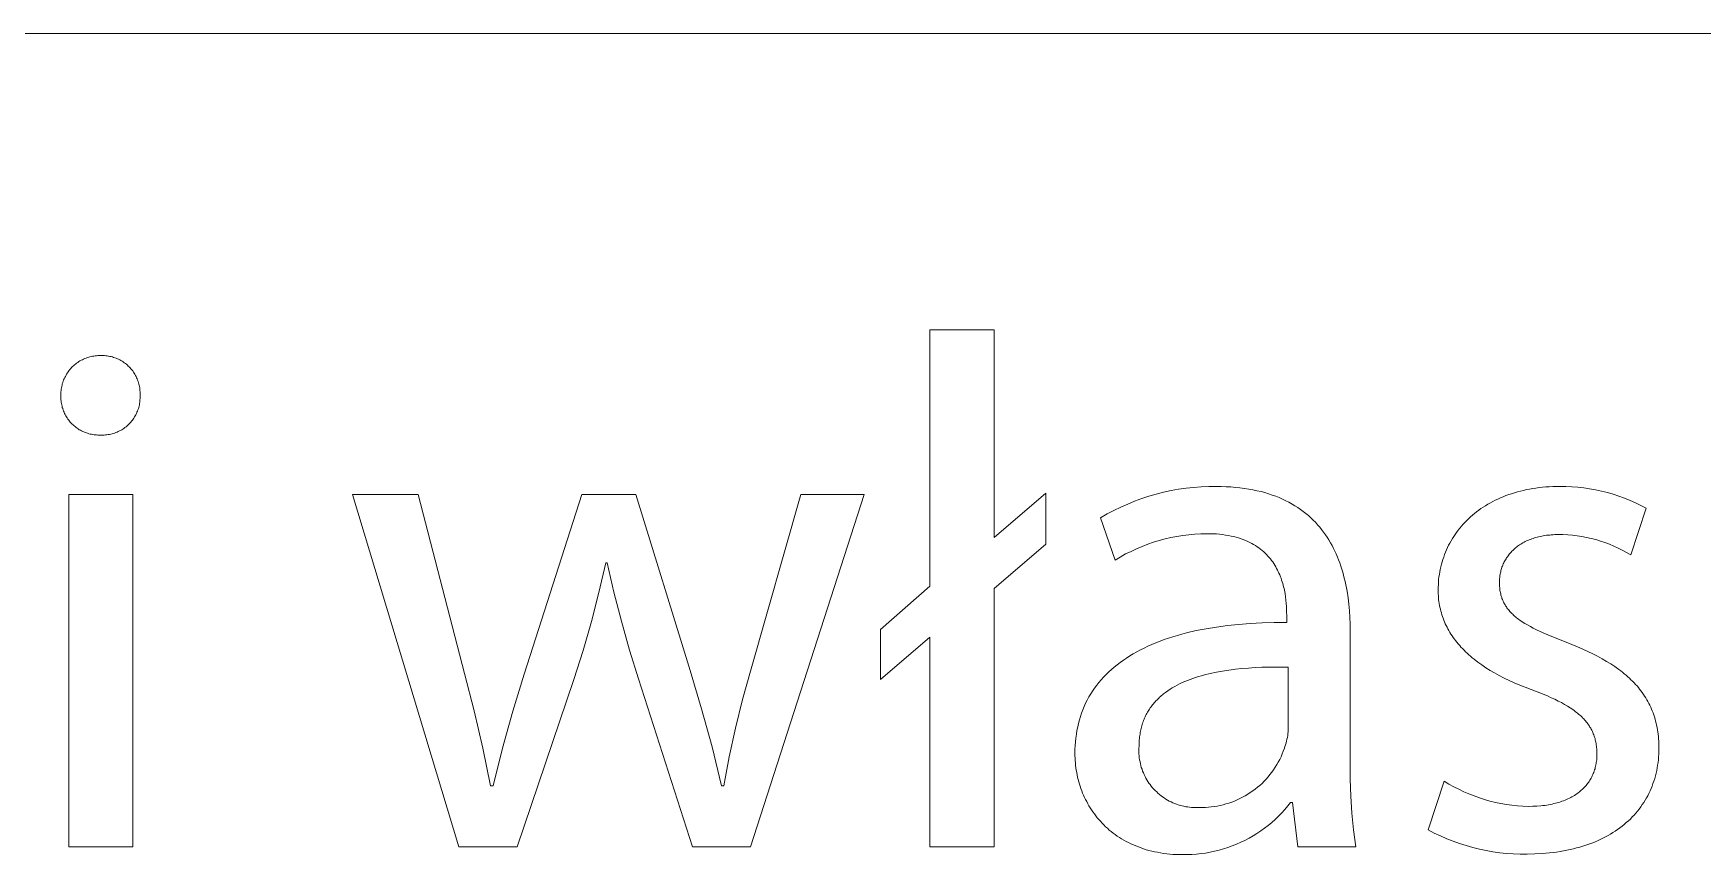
# Model space of a CAD drawing. Header units: millimetres. Extents: x -1519 to 3497, y -297 to 3208.
# Drawn here: x 2647.5 to 2762.7, y -213.3 to -156.6 of the extents above; entities that cross this region are included whole.
import ezdxf

# ---------------------------------------------------------------- set-up
doc = ezdxf.new("R2010")
doc.units = ezdxf.units.MM
doc.header["$MEASUREMENT"] = 0
doc.layers.add('Domyślny', color=7, linetype='Continuous', true_color=0x000000)

msp = doc.modelspace()

# ---------------------------------------------------------------- linework, layer by layer
at = {"layer": 'Domyślny', "color": 18, "lineweight": 15, "true_color": 0x000000}
for p, q in [((1601.48, -156.6), (3492.39, -156.6)), ((2709.35, -194.76), (2709.35, -177.07)), ((2709.35, -177.07), (2713.79, -177.07)), ((2713.79, -177.07), (2713.79, -191.4)), ((2650.06, -179.73), (2650.12, -179.67)), ((2650.12, -179.67), (2650.19, -179.6)), ((2650.19, -179.6), (2650.26, -179.54)), ((2650.26, -179.54), (2650.33, -179.47)), ((2650.33, -179.47), (2650.4, -179.42)), ((2650.4, -179.42), (2650.47, -179.36)), ((2650.47, -179.36), (2650.55, -179.31)), ((2650.55, -179.31), (2650.62, -179.25)), ((2650.62, -179.25), (2650.7, -179.21)), ((2650.7, -179.21), (2650.78, -179.16)), ((2650.78, -179.16), (2650.87, -179.12)), ((2650.87, -179.12), (2650.95, -179.08)), ((2650.95, -179.08), (2651.04, -179.04)), ((2651.04, -179.04), (2651.12, -179.01)), ((2651.12, -179.01), (2651.21, -178.98)), ((2651.21, -178.98), (2651.3, -178.95)), ((2651.3, -178.95), (2651.39, -178.92)), ((2651.39, -178.92), (2651.48, -178.9)), ((2651.48, -178.9), (2651.57, -178.88)), ((2651.57, -178.88), (2651.66, -178.87)), ((2651.66, -178.87), (2651.75, -178.85)), ((2651.75, -178.85), (2651.85, -178.85)), ((2651.85, -178.85), (2651.94, -178.84)), ((2651.94, -178.84), (2652.03, -178.84)), ((2652.03, -178.84), (2652.12, -178.84)), ((2652.12, -178.84), (2652.22, -178.84)), ((2652.22, -178.84), (2652.31, -178.84)), ((2652.31, -178.84), (2652.4, -178.84)), ((2652.4, -178.84), (2652.49, -178.85)), ((2652.49, -178.85), (2652.58, -178.86)), ((2652.58, -178.86), (2652.67, -178.87)), ((2652.67, -178.87), (2652.76, -178.89)), ((2652.76, -178.89), (2652.85, -178.91)), ((2652.85, -178.91), (2652.94, -178.93)), ((2652.94, -178.93), (2653.02, -178.96)), ((2653.02, -178.96), (2653.11, -178.99)), ((2653.11, -178.99), (2653.19, -179.02)), ((2653.19, -179.02), (2653.28, -179.06)), ((2653.28, -179.06), (2653.36, -179.09)), ((2653.36, -179.09), (2653.44, -179.13)), ((2653.44, -179.13), (2653.52, -179.18)), ((2653.52, -179.18), (2653.6, -179.22)), ((2653.6, -179.22), (2653.68, -179.27)), ((2653.68, -179.27), (2653.75, -179.33)), ((2653.75, -179.33), (2653.83, -179.38)), ((2653.83, -179.38), (2653.9, -179.44)), ((2653.9, -179.44), (2653.97, -179.5)), ((2653.97, -179.5), (2654.03, -179.56)), ((2654.03, -179.56), (2654.1, -179.62)), ((2654.1, -179.62), (2654.16, -179.69)), ((2654.16, -179.69), (2654.22, -179.76)), ((2649.46, -180.87), (2649.48, -180.78)), ((2649.48, -180.78), (2649.51, -180.69)), ((2649.51, -180.69), (2649.54, -180.61)), ((2649.54, -180.61), (2649.57, -180.52)), ((2649.57, -180.52), (2649.61, -180.43)), ((2649.61, -180.43), (2649.65, -180.35)), ((2649.65, -180.35), (2649.69, -180.27)), ((2649.69, -180.27), (2649.74, -180.19)), ((2649.74, -180.19), (2649.78, -180.11)), ((2649.78, -180.11), (2649.83, -180.03)), ((2649.83, -180.03), (2649.89, -179.95)), ((2649.89, -179.95), (2649.94, -179.88)), ((2649.94, -179.88), (2650, -179.8)), ((2650, -179.8), (2650.06, -179.73)), ((2654.22, -179.76), (2654.28, -179.83)), ((2654.28, -179.83), (2654.34, -179.9)), ((2654.34, -179.9), (2654.39, -179.97)), ((2654.39, -179.97), (2654.44, -180.05)), ((2654.44, -180.05), (2654.49, -180.13)), ((2654.49, -180.13), (2654.53, -180.21)), ((2654.53, -180.21), (2654.57, -180.29)), ((2654.57, -180.29), (2654.61, -180.37)), ((2654.61, -180.37), (2654.65, -180.45)), ((2654.65, -180.45), (2654.68, -180.54)), ((2654.68, -180.54), (2654.71, -180.62)), ((2654.71, -180.62), (2654.74, -180.71)), ((2654.74, -180.71), (2654.77, -180.8)), ((2654.77, -180.8), (2654.79, -180.89)), ((2649.38, -181.42), (2649.39, -181.33)), ((2649.38, -181.52), (2649.38, -181.42)), ((2649.38, -181.61), (2649.38, -181.52)), ((2649.38, -181.7), (2649.38, -181.61)), ((2649.38, -181.79), (2649.38, -181.7)), ((2649.39, -181.88), (2649.38, -181.79)), ((2649.39, -181.33), (2649.4, -181.24)), ((2649.4, -181.97), (2649.39, -181.88)), ((2649.4, -181.24), (2649.41, -181.15)), ((2649.41, -182.06), (2649.4, -181.97)), ((2649.41, -181.15), (2649.42, -181.06)), ((2649.42, -181.06), (2649.44, -180.96)), ((2649.44, -180.96), (2649.46, -180.87)), ((2654.79, -180.89), (2654.81, -180.98)), ((2654.81, -180.98), (2654.82, -181.07)), ((2654.82, -181.07), (2654.83, -181.16)), ((2654.83, -181.16), (2654.84, -181.25)), ((2654.84, -181.97), (2654.83, -182.06)), ((2654.84, -181.25), (2654.85, -181.34)), ((2654.85, -181.79), (2654.84, -181.88)), ((2654.84, -181.88), (2654.84, -181.97)), ((2654.85, -181.34), (2654.85, -181.43)), ((2654.85, -181.43), (2654.85, -181.52)), ((2654.85, -181.52), (2654.85, -181.61)), ((2654.85, -181.61), (2654.85, -181.7)), ((2654.85, -181.7), (2654.85, -181.79)), ((2649.42, -182.15), (2649.41, -182.06)), ((2649.44, -182.24), (2649.42, -182.15)), ((2649.46, -182.32), (2649.44, -182.24)), ((2649.48, -182.41), (2649.46, -182.32)), ((2649.51, -182.5), (2649.48, -182.41)), ((2649.53, -182.58), (2649.51, -182.5)), ((2649.57, -182.67), (2649.53, -182.58)), ((2649.6, -182.75), (2649.57, -182.67)), ((2649.64, -182.83), (2649.6, -182.75)), ((2649.68, -182.91), (2649.64, -182.83)), ((2649.72, -182.99), (2649.68, -182.91)), ((2649.77, -183.07), (2649.72, -182.99)), ((2649.81, -183.14), (2649.77, -183.07)), ((2649.87, -183.22), (2649.81, -183.14)), ((2654.42, -183.15), (2654.37, -183.22)), ((2654.47, -183.07), (2654.42, -183.15)), ((2654.51, -183), (2654.47, -183.07)), ((2654.56, -182.92), (2654.51, -183)), ((2654.6, -182.84), (2654.56, -182.92)), ((2654.63, -182.75), (2654.6, -182.84)), ((2654.67, -182.67), (2654.63, -182.75)), ((2654.7, -182.59), (2654.67, -182.67)), ((2654.73, -182.5), (2654.7, -182.59)), ((2654.75, -182.41), (2654.73, -182.5)), ((2654.78, -182.33), (2654.75, -182.41)), ((2654.8, -182.24), (2654.78, -182.33)), ((2654.81, -182.15), (2654.8, -182.24)), ((2654.83, -182.06), (2654.81, -182.15)), ((2649.92, -183.29), (2649.87, -183.22)), ((2649.97, -183.36), (2649.92, -183.29)), ((2650.03, -183.43), (2649.97, -183.36)), ((2650.09, -183.5), (2650.03, -183.43)), ((2650.16, -183.56), (2650.09, -183.5)), ((2650.22, -183.62), (2650.16, -183.56)), ((2650.29, -183.68), (2650.22, -183.62)), ((2650.36, -183.74), (2650.29, -183.68)), ((2650.43, -183.8), (2650.36, -183.74)), ((2650.5, -183.85), (2650.43, -183.8)), ((2650.58, -183.9), (2650.5, -183.85)), ((2650.65, -183.95), (2650.58, -183.9)), ((2650.73, -183.99), (2650.65, -183.95)), ((2650.81, -184.03), (2650.73, -183.99)), ((2650.89, -184.07), (2650.81, -184.03)), ((2650.97, -184.11), (2650.89, -184.07)), ((2651.06, -184.14), (2650.97, -184.11)), ((2651.14, -184.17), (2651.06, -184.14)), ((2651.23, -184.2), (2651.14, -184.17)), ((2651.31, -184.23), (2651.23, -184.2)), ((2651.4, -184.25), (2651.31, -184.23)), ((2651.49, -184.27), (2651.4, -184.25)), ((2651.58, -184.28), (2651.49, -184.27)), ((2651.67, -184.3), (2651.58, -184.28)), ((2651.75, -184.31), (2651.67, -184.3)), ((2652.65, -184.29), (2652.56, -184.31)), ((2652.74, -184.28), (2652.65, -184.29)), ((2652.83, -184.26), (2652.74, -184.28)), ((2652.92, -184.24), (2652.83, -184.26)), ((2653, -184.21), (2652.92, -184.24)), ((2653.09, -184.18), (2653, -184.21)), ((2653.18, -184.15), (2653.09, -184.18)), ((2653.26, -184.12), (2653.18, -184.15)), ((2653.34, -184.08), (2653.26, -184.12)), ((2653.42, -184.04), (2653.34, -184.08)), ((2653.5, -184), (2653.42, -184.04)), ((2653.58, -183.95), (2653.5, -184)), ((2653.66, -183.91), (2653.58, -183.95)), ((2653.73, -183.86), (2653.66, -183.91)), ((2653.8, -183.8), (2653.73, -183.86)), ((2653.88, -183.75), (2653.8, -183.8)), ((2653.95, -183.69), (2653.88, -183.75)), ((2654.01, -183.63), (2653.95, -183.69)), ((2654.08, -183.57), (2654.01, -183.63)), ((2654.14, -183.5), (2654.08, -183.57)), ((2654.2, -183.44), (2654.14, -183.5)), ((2654.26, -183.37), (2654.2, -183.44)), ((2654.32, -183.3), (2654.26, -183.37)), ((2654.37, -183.22), (2654.32, -183.3)), ((2651.84, -184.31), (2651.75, -184.31)), ((2651.93, -184.32), (2651.84, -184.31)), ((2652.02, -184.32), (2651.93, -184.32)), ((2652.11, -184.32), (2652.02, -184.32)), ((2652.2, -184.33), (2652.11, -184.32)), ((2652.29, -184.32), (2652.2, -184.33)), ((2652.38, -184.32), (2652.29, -184.32)), ((2652.47, -184.31), (2652.38, -184.32)), ((2652.56, -184.31), (2652.47, -184.31)), ((2649.92, -188.43), (2654.35, -188.43)), ((2649.92, -212.73), (2649.92, -188.43)), ((2654.35, -188.43), (2654.35, -212.73)), ((2676.85, -212.73), (2669.5, -188.42)), ((2669.5, -188.42), (2674.03, -188.42)), ((2674.03, -188.42), (2677.24, -200.78)), ((2681.35, -200.82), (2685.34, -188.42)), ((2685.34, -188.42), (2689.05, -188.42)), ((2689.05, -188.42), (2692.81, -200.58)), ((2696.98, -200.62), (2700.44, -188.42)), ((2704.82, -188.42), (2696.98, -212.73)), ((2700.44, -188.42), (2704.82, -188.42)), ((2713.79, -191.4), (2717.35, -188.33)), ((2717.35, -188.33), (2717.35, -191.85)), ((2723, -189.08), (2723.48, -188.88)), ((2723.48, -188.88), (2723.97, -188.7)), ((2723.97, -188.7), (2724.47, -188.54)), ((2724.47, -188.54), (2724.97, -188.39)), ((2724.97, -188.39), (2725.48, -188.26)), ((2725.48, -188.26), (2725.99, -188.15)), ((2725.99, -188.15), (2726.51, -188.06)), ((2726.51, -188.06), (2727.03, -187.99)), ((2727.03, -187.99), (2727.55, -187.93)), ((2727.55, -187.93), (2728.07, -187.89)), ((2728.07, -187.89), (2728.59, -187.87)), ((2728.59, -187.87), (2729.12, -187.87)), ((2729.12, -187.87), (2729.46, -187.87)), ((2729.46, -187.87), (2729.79, -187.89)), ((2729.79, -187.89), (2730.12, -187.9)), ((2730.12, -187.9), (2730.44, -187.93)), ((2730.44, -187.93), (2730.75, -187.96)), ((2730.75, -187.96), (2731.06, -188)), ((2731.06, -188), (2731.35, -188.05)), ((2731.35, -188.05), (2731.64, -188.1)), ((2731.64, -188.1), (2731.92, -188.16)), ((2731.92, -188.16), (2732.2, -188.22)), ((2732.2, -188.22), (2732.46, -188.29)), ((2732.46, -188.29), (2732.72, -188.37)), ((2732.72, -188.37), (2732.97, -188.46)), ((2732.97, -188.46), (2733.22, -188.54)), ((2733.22, -188.54), (2733.46, -188.64)), ((2733.46, -188.64), (2733.69, -188.74)), ((2733.69, -188.74), (2733.91, -188.85)), ((2733.91, -188.85), (2734.13, -188.96)), ((2748.03, -189), (2748.2, -188.91)), ((2748.2, -188.91), (2748.37, -188.82)), ((2748.37, -188.82), (2748.55, -188.74)), ((2748.55, -188.74), (2748.73, -188.66)), ((2748.73, -188.66), (2748.92, -188.58)), ((2748.92, -188.58), (2749.1, -188.5)), ((2749.1, -188.5), (2749.3, -188.43)), ((2749.3, -188.43), (2749.49, -188.37)), ((2749.49, -188.37), (2749.69, -188.3)), ((2749.69, -188.3), (2749.89, -188.25)), ((2749.89, -188.25), (2750.1, -188.19)), ((2750.1, -188.19), (2750.31, -188.14)), ((2750.31, -188.14), (2750.52, -188.09)), ((2750.52, -188.09), (2750.73, -188.05)), ((2750.73, -188.05), (2750.95, -188.01)), ((2750.95, -188.01), (2751.17, -187.98)), ((2751.17, -187.98), (2751.4, -187.95)), ((2751.4, -187.95), (2751.62, -187.92)), ((2751.62, -187.92), (2751.86, -187.9)), ((2751.86, -187.9), (2752.09, -187.89)), ((2752.09, -187.89), (2752.33, -187.88)), ((2752.33, -187.88), (2752.57, -187.87)), ((2752.57, -187.87), (2752.81, -187.87)), ((2752.81, -187.87), (2753.23, -187.87)), ((2753.23, -187.87), (2753.64, -187.89)), ((2753.64, -187.89), (2754.06, -187.92)), ((2754.06, -187.92), (2754.47, -187.97)), ((2754.47, -187.97), (2754.88, -188.03)), ((2754.88, -188.03), (2755.29, -188.1)), ((2755.29, -188.1), (2755.7, -188.19)), ((2755.7, -188.19), (2756.1, -188.29)), ((2756.1, -188.29), (2756.5, -188.4)), ((2756.5, -188.4), (2756.89, -188.53)), ((2756.89, -188.53), (2757.28, -188.67)), ((2757.28, -188.67), (2757.67, -188.83)), ((2757.67, -188.83), (2758.05, -189)), ((2721.13, -190.03), (2721.58, -189.76)), ((2722.13, -192.95), (2721.13, -190.03)), ((2721.58, -189.76), (2722.05, -189.52)), ((2722.05, -189.52), (2722.52, -189.29)), ((2722.52, -189.29), (2723, -189.08)), ((2734.13, -188.96), (2734.34, -189.08)), ((2734.34, -189.08), (2734.54, -189.2)), ((2734.54, -189.2), (2734.74, -189.32)), ((2734.74, -189.32), (2734.93, -189.46)), ((2734.93, -189.46), (2735.12, -189.59)), ((2735.12, -189.59), (2735.3, -189.73)), ((2735.3, -189.73), (2735.47, -189.88)), ((2735.47, -189.88), (2735.64, -190.03)), ((2735.64, -190.03), (2735.8, -190.19)), ((2746.53, -190.1), (2746.66, -189.97)), ((2746.66, -189.97), (2746.8, -189.85)), ((2746.8, -189.85), (2746.94, -189.74)), ((2746.94, -189.74), (2747.08, -189.62)), ((2747.08, -189.62), (2747.23, -189.51)), ((2747.23, -189.51), (2747.38, -189.4)), ((2747.38, -189.4), (2747.54, -189.3)), ((2747.54, -189.3), (2747.7, -189.2)), ((2747.7, -189.2), (2747.86, -189.1)), ((2747.86, -189.1), (2748.03, -189)), ((2758.79, -189.37), (2757.71, -192.59)), ((2758.05, -189), (2758.42, -189.18)), ((2758.42, -189.18), (2758.79, -189.37)), ((2727.22, -191.2), (2726.8, -191.25)), ((2727.63, -191.16), (2727.22, -191.2)), ((2728.05, -191.14), (2727.63, -191.16)), ((2728.46, -191.13), (2728.05, -191.14)), ((2728.69, -191.13), (2728.46, -191.13)), ((2728.92, -191.14), (2728.69, -191.13)), ((2729.13, -191.15), (2728.92, -191.14)), ((2729.34, -191.17), (2729.13, -191.15)), ((2729.55, -191.19), (2729.34, -191.17)), ((2729.75, -191.22), (2729.55, -191.19)), ((2735.8, -190.19), (2735.95, -190.34)), ((2735.95, -190.34), (2736.1, -190.51)), ((2736.1, -190.51), (2736.25, -190.67)), ((2736.25, -190.67), (2736.38, -190.85)), ((2736.38, -190.85), (2736.52, -191.02)), ((2736.52, -191.02), (2736.64, -191.2)), ((2736.64, -191.2), (2736.76, -191.38)), ((2745.5, -191.33), (2745.6, -191.18)), ((2745.6, -191.18), (2745.7, -191.04)), ((2745.7, -191.04), (2745.81, -190.89)), ((2745.81, -190.89), (2745.92, -190.75)), ((2745.92, -190.75), (2746.03, -190.62)), ((2746.03, -190.62), (2746.15, -190.48)), ((2746.15, -190.48), (2746.27, -190.35)), ((2746.27, -190.35), (2746.4, -190.22)), ((2746.4, -190.22), (2746.53, -190.1)), ((2752.23, -191.21), (2752.12, -191.22)), ((2752.35, -191.2), (2752.23, -191.21)), ((2752.47, -191.19), (2752.35, -191.2)), ((2752.59, -191.19), (2752.47, -191.19)), ((2752.71, -191.19), (2752.59, -191.19)), ((2753.04, -191.19), (2752.71, -191.19)), ((2753.37, -191.21), (2753.04, -191.19)), ((2753.7, -191.24), (2753.37, -191.21)), ((2717.35, -191.85), (2713.79, -194.92)), ((2723.23, -192.35), (2722.86, -192.53)), ((2723.61, -192.17), (2723.23, -192.35)), ((2723.99, -192.01), (2723.61, -192.17)), ((2724.38, -191.86), (2723.99, -192.01)), ((2724.77, -191.72), (2724.38, -191.86)), ((2725.17, -191.6), (2724.77, -191.72)), ((2725.58, -191.49), (2725.17, -191.6)), ((2725.98, -191.4), (2725.58, -191.49)), ((2726.39, -191.32), (2725.98, -191.4)), ((2726.8, -191.25), (2726.39, -191.32)), ((2729.94, -191.25), (2729.75, -191.22)), ((2730.13, -191.29), (2729.94, -191.25)), ((2730.31, -191.33), (2730.13, -191.29)), ((2730.48, -191.37), (2730.31, -191.33)), ((2730.65, -191.42), (2730.48, -191.37)), ((2730.82, -191.48), (2730.65, -191.42)), ((2730.97, -191.53), (2730.82, -191.48)), ((2731.13, -191.59), (2730.97, -191.53)), ((2731.28, -191.66), (2731.13, -191.59)), ((2731.42, -191.73), (2731.28, -191.66)), ((2731.56, -191.8), (2731.42, -191.73)), ((2731.69, -191.87), (2731.56, -191.8)), ((2731.82, -191.95), (2731.69, -191.87)), ((2731.94, -192.03), (2731.82, -191.95)), ((2732.06, -192.11), (2731.94, -192.03)), ((2732.17, -192.2), (2732.06, -192.11)), ((2732.28, -192.29), (2732.17, -192.2)), ((2732.39, -192.38), (2732.28, -192.29)), ((2736.76, -191.38), (2736.88, -191.56)), ((2736.88, -191.56), (2736.99, -191.75)), ((2736.99, -191.75), (2737.1, -191.94)), ((2737.1, -191.94), (2737.2, -192.14)), ((2737.2, -192.14), (2737.29, -192.33)), ((2737.29, -192.33), (2737.39, -192.53)), ((2744.93, -192.41), (2745, -192.25)), ((2745, -192.25), (2745.07, -192.09)), ((2745.07, -192.09), (2745.15, -191.93)), ((2745.15, -191.93), (2745.23, -191.78)), ((2745.23, -191.78), (2745.32, -191.63)), ((2745.32, -191.63), (2745.41, -191.47)), ((2745.41, -191.47), (2745.5, -191.33)), ((2749.51, -192.34), (2749.46, -192.4)), ((2749.57, -192.28), (2749.51, -192.34)), ((2749.64, -192.22), (2749.57, -192.28)), ((2749.7, -192.17), (2749.64, -192.22)), ((2749.76, -192.11), (2749.7, -192.17)), ((2749.83, -192.06), (2749.76, -192.11)), ((2749.9, -192), (2749.83, -192.06)), ((2749.97, -191.95), (2749.9, -192)), ((2750.04, -191.9), (2749.97, -191.95)), ((2750.12, -191.85), (2750.04, -191.9)), ((2750.2, -191.81), (2750.12, -191.85)), ((2750.27, -191.76), (2750.2, -191.81)), ((2750.36, -191.72), (2750.27, -191.76)), ((2750.44, -191.67), (2750.36, -191.72)), ((2750.52, -191.63), (2750.44, -191.67)), ((2750.61, -191.59), (2750.52, -191.63)), ((2750.7, -191.56), (2750.61, -191.59)), ((2750.79, -191.52), (2750.7, -191.56)), ((2750.88, -191.49), (2750.79, -191.52)), ((2750.97, -191.45), (2750.88, -191.49)), ((2751.07, -191.42), (2750.97, -191.45)), ((2751.16, -191.39), (2751.07, -191.42)), ((2751.26, -191.37), (2751.16, -191.39)), ((2751.36, -191.34), (2751.26, -191.37)), ((2751.47, -191.32), (2751.36, -191.34)), ((2751.57, -191.3), (2751.47, -191.32)), ((2751.68, -191.28), (2751.57, -191.3)), ((2751.78, -191.26), (2751.68, -191.28)), ((2751.89, -191.24), (2751.78, -191.26)), ((2752.01, -191.23), (2751.89, -191.24)), ((2752.12, -191.22), (2752.01, -191.23)), ((2754.02, -191.28), (2753.7, -191.24)), ((2754.35, -191.33), (2754.02, -191.28)), ((2754.67, -191.39), (2754.35, -191.33)), ((2754.99, -191.46), (2754.67, -191.39)), ((2755.31, -191.54), (2754.99, -191.46)), ((2755.62, -191.64), (2755.31, -191.54)), ((2755.93, -191.74), (2755.62, -191.64)), ((2756.24, -191.86), (2755.93, -191.74)), ((2756.54, -191.98), (2756.24, -191.86)), ((2756.84, -192.12), (2756.54, -191.98)), ((2757.13, -192.27), (2756.84, -192.12)), ((2757.42, -192.43), (2757.13, -192.27)), ((2686.98, -193.15), (2686.51, -195.18)), ((2687.09, -193.15), (2686.98, -193.15)), ((2687.55, -195.17), (2687.09, -193.15)), ((2722.49, -192.74), (2722.13, -192.95)), ((2722.86, -192.53), (2722.49, -192.74)), ((2732.49, -192.47), (2732.39, -192.38)), ((2732.59, -192.57), (2732.49, -192.47)), ((2732.68, -192.67), (2732.59, -192.57)), ((2732.77, -192.77), (2732.68, -192.67)), ((2732.85, -192.87), (2732.77, -192.77)), ((2732.93, -192.98), (2732.85, -192.87)), ((2733.01, -193.08), (2732.93, -192.98)), ((2733.08, -193.19), (2733.01, -193.08)), ((2733.15, -193.3), (2733.08, -193.19)), ((2733.22, -193.41), (2733.15, -193.3)), ((2733.28, -193.52), (2733.22, -193.41)), ((2737.39, -192.53), (2737.47, -192.74)), ((2737.47, -192.74), (2737.55, -192.94)), ((2737.55, -192.94), (2737.63, -193.15)), ((2737.63, -193.15), (2737.7, -193.36)), ((2737.7, -193.36), (2737.77, -193.57)), ((2744.57, -193.59), (2744.61, -193.41)), ((2744.61, -193.41), (2744.65, -193.24)), ((2744.65, -193.24), (2744.7, -193.07)), ((2744.7, -193.07), (2744.75, -192.9)), ((2744.75, -192.9), (2744.81, -192.74)), ((2744.81, -192.74), (2744.87, -192.57)), ((2744.87, -192.57), (2744.93, -192.41)), ((2748.83, -193.45), (2748.8, -193.52)), ((2748.86, -193.37), (2748.83, -193.45)), ((2748.89, -193.29), (2748.86, -193.37)), ((2748.92, -193.22), (2748.89, -193.29)), ((2748.95, -193.15), (2748.92, -193.22)), ((2748.99, -193.07), (2748.95, -193.15)), ((2749.03, -193), (2748.99, -193.07)), ((2749.07, -192.93), (2749.03, -193)), ((2749.11, -192.86), (2749.07, -192.93)), ((2749.15, -192.79), (2749.11, -192.86)), ((2749.2, -192.72), (2749.15, -192.79)), ((2749.25, -192.66), (2749.2, -192.72)), ((2749.3, -192.59), (2749.25, -192.66)), ((2749.35, -192.53), (2749.3, -192.59)), ((2749.4, -192.47), (2749.35, -192.53)), ((2749.46, -192.4), (2749.4, -192.47)), ((2757.71, -192.59), (2757.42, -192.43)), ((2733.34, -193.64), (2733.28, -193.52)), ((2733.39, -193.75), (2733.34, -193.64)), ((2733.44, -193.86), (2733.39, -193.75)), ((2733.49, -193.98), (2733.44, -193.86)), ((2733.54, -194.1), (2733.49, -193.98)), ((2733.58, -194.21), (2733.54, -194.1)), ((2733.62, -194.33), (2733.58, -194.21)), ((2733.66, -194.45), (2733.62, -194.33)), ((2733.7, -194.56), (2733.66, -194.45)), ((2733.73, -194.68), (2733.7, -194.56)), ((2737.77, -193.57), (2737.84, -193.78)), ((2737.84, -193.78), (2737.9, -194)), ((2737.9, -194), (2737.95, -194.21)), ((2737.95, -194.21), (2738, -194.43)), ((2738, -194.43), (2738.05, -194.65)), ((2738.05, -194.65), (2738.1, -194.87)), ((2744.43, -194.83), (2744.44, -194.65)), ((2744.44, -194.65), (2744.45, -194.47)), ((2744.45, -194.47), (2744.46, -194.29)), ((2744.46, -194.29), (2744.48, -194.11)), ((2744.48, -194.11), (2744.51, -193.94)), ((2744.51, -193.94), (2744.54, -193.76)), ((2744.54, -193.76), (2744.57, -193.59)), ((2748.66, -194.33), (2748.65, -194.41)), ((2748.65, -194.41), (2748.65, -194.5)), ((2748.65, -194.5), (2748.65, -194.59)), ((2748.65, -194.59), (2748.66, -194.68)), ((2748.67, -194.16), (2748.66, -194.25)), ((2748.66, -194.25), (2748.66, -194.33)), ((2748.68, -194.08), (2748.67, -194.16)), ((2748.69, -194), (2748.68, -194.08)), ((2748.7, -193.92), (2748.69, -194)), ((2748.72, -193.84), (2748.7, -193.92)), ((2748.74, -193.76), (2748.72, -193.84)), ((2748.76, -193.68), (2748.74, -193.76)), ((2748.78, -193.6), (2748.76, -193.68)), ((2748.8, -193.52), (2748.78, -193.6)), ((2686.51, -195.18), (2685.99, -197.2)), ((2688.07, -197.17), (2687.55, -195.17)), ((2705.94, -197.73), (2709.35, -194.76)), ((2713.79, -194.92), (2713.79, -212.73)), ((2733.76, -194.8), (2733.73, -194.68)), ((2733.79, -194.92), (2733.76, -194.8)), ((2733.81, -195.03), (2733.79, -194.92)), ((2733.86, -195.26), (2733.81, -195.03)), ((2733.89, -195.49), (2733.86, -195.26)), ((2733.92, -195.72), (2733.89, -195.49)), ((2733.94, -195.94), (2733.92, -195.72)), ((2738.1, -194.87), (2738.14, -195.1)), ((2738.14, -195.1), (2738.21, -195.55)), ((2738.21, -195.55), (2738.26, -196)), ((2744.43, -195.02), (2744.43, -194.83)), ((2744.43, -195.15), (2744.43, -195.02)), ((2744.43, -195.29), (2744.43, -195.15)), ((2744.44, -195.42), (2744.43, -195.29)), ((2744.45, -195.55), (2744.44, -195.42)), ((2744.46, -195.69), (2744.45, -195.55)), ((2744.48, -195.82), (2744.46, -195.69)), ((2744.5, -195.95), (2744.48, -195.82)), ((2748.66, -194.68), (2748.66, -194.77)), ((2748.66, -194.77), (2748.67, -194.86)), ((2748.67, -194.86), (2748.68, -194.95)), ((2748.68, -194.95), (2748.69, -195.04)), ((2748.69, -195.04), (2748.7, -195.12)), ((2748.7, -195.12), (2748.72, -195.21)), ((2748.72, -195.21), (2748.74, -195.29)), ((2748.74, -195.29), (2748.76, -195.37)), ((2748.76, -195.37), (2748.78, -195.45)), ((2748.78, -195.45), (2748.81, -195.53)), ((2748.81, -195.53), (2748.83, -195.6)), ((2748.83, -195.6), (2748.86, -195.68)), ((2748.86, -195.68), (2748.89, -195.75)), ((2748.89, -195.75), (2748.93, -195.83)), ((2733.96, -196.16), (2733.94, -195.94)), ((2733.97, -196.36), (2733.96, -196.16)), ((2733.97, -196.56), (2733.97, -196.36)), ((2733.98, -196.76), (2733.97, -196.56)), ((2733.98, -197.26), (2733.98, -196.76)), ((2738.26, -196), (2738.3, -196.45)), ((2738.3, -196.45), (2738.33, -196.91)), ((2738.33, -196.91), (2738.35, -197.37)), ((2744.52, -196.08), (2744.5, -195.95)), ((2744.55, -196.21), (2744.52, -196.08)), ((2744.58, -196.34), (2744.55, -196.21)), ((2744.61, -196.47), (2744.58, -196.34)), ((2744.65, -196.59), (2744.61, -196.47)), ((2744.68, -196.72), (2744.65, -196.59)), ((2744.73, -196.85), (2744.68, -196.72)), ((2744.77, -196.97), (2744.73, -196.85)), ((2744.82, -197.1), (2744.77, -196.97)), ((2748.93, -195.83), (2748.96, -195.9)), ((2748.96, -195.9), (2749, -195.97)), ((2749, -195.97), (2749.04, -196.04)), ((2749.04, -196.04), (2749.08, -196.11)), ((2749.08, -196.11), (2749.13, -196.18)), ((2749.13, -196.18), (2749.17, -196.24)), ((2749.17, -196.24), (2749.22, -196.31)), ((2749.22, -196.31), (2749.27, -196.37)), ((2749.27, -196.37), (2749.33, -196.44)), ((2749.33, -196.44), (2749.38, -196.5)), ((2749.38, -196.5), (2749.44, -196.56)), ((2749.44, -196.56), (2749.5, -196.63)), ((2749.5, -196.63), (2749.57, -196.69)), ((2749.57, -196.69), (2749.63, -196.75)), ((2749.63, -196.75), (2749.7, -196.81)), ((2749.7, -196.81), (2749.77, -196.87)), ((2749.77, -196.87), (2749.84, -196.93)), ((2749.84, -196.93), (2749.91, -196.98)), ((2685.99, -197.2), (2685.42, -199.2)), ((2688.63, -199.16), (2688.07, -197.17)), ((2705.94, -201.19), (2705.94, -197.73)), ((2726.43, -198.15), (2726.74, -198.06)), ((2726.74, -198.06), (2727.07, -197.98)), ((2727.07, -197.98), (2727.73, -197.82)), ((2727.73, -197.82), (2728.42, -197.69)), ((2728.42, -197.69), (2729.14, -197.57)), ((2729.14, -197.57), (2729.88, -197.47)), ((2729.88, -197.47), (2730.65, -197.39)), ((2730.65, -197.39), (2731.45, -197.33)), ((2731.45, -197.33), (2732.27, -197.29)), ((2732.27, -197.29), (2733.11, -197.26)), ((2733.11, -197.26), (2733.98, -197.26)), ((2738.35, -197.37), (2738.35, -197.83)), ((2738.35, -197.83), (2738.35, -206.91)), ((2744.87, -197.22), (2744.82, -197.1)), ((2744.92, -197.34), (2744.87, -197.22)), ((2744.98, -197.46), (2744.92, -197.34)), ((2745.04, -197.58), (2744.98, -197.46)), ((2745.1, -197.7), (2745.04, -197.58)), ((2745.17, -197.82), (2745.1, -197.7)), ((2745.24, -197.94), (2745.17, -197.82)), ((2745.31, -198.06), (2745.24, -197.94)), ((2745.39, -198.17), (2745.31, -198.06)), ((2749.91, -196.98), (2749.99, -197.04)), ((2749.99, -197.04), (2750.07, -197.1)), ((2750.07, -197.1), (2750.23, -197.21)), ((2750.23, -197.21), (2750.41, -197.32)), ((2750.41, -197.32), (2750.59, -197.43)), ((2750.59, -197.43), (2750.79, -197.54)), ((2750.79, -197.54), (2750.99, -197.65)), ((2750.99, -197.65), (2751.2, -197.76)), ((2751.2, -197.76), (2751.66, -197.97)), ((2751.66, -197.97), (2752.15, -198.18)), ((2685.42, -199.2), (2684.79, -201.19)), ((2689.25, -201.14), (2688.63, -199.16)), ((2709.35, -198.28), (2705.94, -201.19)), ((2709.35, -212.73), (2709.35, -198.28)), ((2723.63, -199.28), (2723.88, -199.15)), ((2723.88, -199.15), (2724.13, -199.02)), ((2724.13, -199.02), (2724.4, -198.9)), ((2724.4, -198.9), (2724.67, -198.78)), ((2724.67, -198.78), (2724.94, -198.66)), ((2724.94, -198.66), (2725.23, -198.55)), ((2725.23, -198.55), (2725.52, -198.44)), ((2725.52, -198.44), (2725.81, -198.34)), ((2725.81, -198.34), (2726.12, -198.24)), ((2726.12, -198.24), (2726.43, -198.15)), ((2745.47, -198.29), (2745.39, -198.17)), ((2745.55, -198.4), (2745.47, -198.29)), ((2745.63, -198.51), (2745.55, -198.4)), ((2745.72, -198.62), (2745.63, -198.51)), ((2745.81, -198.74), (2745.72, -198.62)), ((2745.91, -198.85), (2745.81, -198.74)), ((2746, -198.96), (2745.91, -198.85)), ((2746.11, -199.06), (2746, -198.96)), ((2746.21, -199.17), (2746.11, -199.06)), ((2746.32, -199.28), (2746.21, -199.17)), ((2746.43, -199.38), (2746.32, -199.28)), ((2752.15, -198.18), (2753.26, -198.62)), ((2753.26, -198.62), (2753.65, -198.78)), ((2753.65, -198.78), (2754.03, -198.93)), ((2754.03, -198.93), (2754.4, -199.09)), ((2754.4, -199.09), (2754.75, -199.25)), ((2754.75, -199.25), (2755.09, -199.42)), ((2721.88, -200.5), (2722.07, -200.33)), ((2722.07, -200.33), (2722.27, -200.17)), ((2722.27, -200.17), (2722.48, -200.01)), ((2722.48, -200.01), (2722.7, -199.86)), ((2722.7, -199.86), (2722.92, -199.71)), ((2722.92, -199.71), (2723.15, -199.56)), ((2723.15, -199.56), (2723.38, -199.42)), ((2723.38, -199.42), (2723.63, -199.28)), ((2731.33, -200.4), (2730.88, -200.43)), ((2731.79, -200.37), (2731.33, -200.4)), ((2732.25, -200.34), (2731.79, -200.37)), ((2733.17, -200.33), (2732.25, -200.34)), ((2734.08, -200.33), (2733.17, -200.33)), ((2734.08, -204.54), (2734.08, -200.33)), ((2746.54, -199.49), (2746.43, -199.38)), ((2746.66, -199.59), (2746.54, -199.49)), ((2746.78, -199.69), (2746.66, -199.59)), ((2746.9, -199.79), (2746.78, -199.69)), ((2747.16, -199.99), (2746.9, -199.79)), ((2747.43, -200.19), (2747.16, -199.99)), ((2747.71, -200.38), (2747.43, -200.19)), ((2748.01, -200.56), (2747.71, -200.38)), ((2755.09, -199.42), (2755.42, -199.58)), ((2755.42, -199.58), (2755.74, -199.76)), ((2755.74, -199.76), (2756.05, -199.94)), ((2756.05, -199.94), (2756.34, -200.12)), ((2756.34, -200.12), (2756.62, -200.3)), ((2756.62, -200.3), (2756.89, -200.5)), ((2677.24, -200.78), (2677.9, -203.35)), ((2680.57, -203.37), (2681.35, -200.82)), ((2684.79, -201.19), (2680.86, -212.73)), ((2692.97, -212.73), (2689.25, -201.14)), ((2692.81, -200.58), (2693.6, -203.21)), ((2696.43, -202.57), (2696.98, -200.62)), ((2720.86, -201.59), (2721.01, -201.4)), ((2721.01, -201.4), (2721.17, -201.21)), ((2721.17, -201.21), (2721.34, -201.03)), ((2721.34, -201.03), (2721.51, -200.85)), ((2721.51, -200.85), (2721.69, -200.67)), ((2721.69, -200.67), (2721.88, -200.5)), ((2726.58, -201.5), (2726.41, -201.58)), ((2726.76, -201.41), (2726.58, -201.5)), ((2726.94, -201.33), (2726.76, -201.41)), ((2727.12, -201.26), (2726.94, -201.33)), ((2727.31, -201.19), (2727.12, -201.26)), ((2727.5, -201.12), (2727.31, -201.19)), ((2727.69, -201.05), (2727.5, -201.12)), ((2727.89, -200.99), (2727.69, -201.05)), ((2728.09, -200.93), (2727.89, -200.99)), ((2728.29, -200.88), (2728.09, -200.93)), ((2728.7, -200.77), (2728.29, -200.88)), ((2729.12, -200.68), (2728.7, -200.77)), ((2729.55, -200.61), (2729.12, -200.68)), ((2729.99, -200.54), (2729.55, -200.61)), ((2730.43, -200.48), (2729.99, -200.54)), ((2730.88, -200.43), (2730.43, -200.48)), ((2748.31, -200.74), (2748.01, -200.56)), ((2748.64, -200.92), (2748.31, -200.74)), ((2748.97, -201.09), (2748.64, -200.92)), ((2749.32, -201.26), (2748.97, -201.09)), ((2749.68, -201.42), (2749.32, -201.26)), ((2750.05, -201.58), (2749.68, -201.42)), ((2750.44, -201.73), (2750.05, -201.58)), ((2756.89, -200.5), (2757.02, -200.59)), ((2757.02, -200.59), (2757.14, -200.69)), ((2757.14, -200.69), (2757.27, -200.79)), ((2757.27, -200.79), (2757.39, -200.89)), ((2757.39, -200.89), (2757.51, -201)), ((2757.51, -201), (2757.62, -201.1)), ((2757.62, -201.1), (2757.73, -201.21)), ((2757.73, -201.21), (2757.84, -201.31)), ((2757.84, -201.31), (2757.94, -201.42)), ((2757.94, -201.42), (2758.05, -201.53)), ((2758.05, -201.53), (2758.15, -201.64)), ((2695.93, -204.54), (2696.43, -202.57)), ((2720.1, -202.83), (2720.21, -202.62)), ((2720.21, -202.62), (2720.32, -202.4)), ((2720.32, -202.4), (2720.45, -202.19)), ((2720.45, -202.19), (2720.58, -201.99)), ((2720.58, -201.99), (2720.72, -201.79)), ((2720.72, -201.79), (2720.86, -201.59)), ((2724.95, -202.67), (2724.89, -202.74)), ((2725.01, -202.61), (2724.95, -202.67)), ((2725.07, -202.54), (2725.01, -202.61)), ((2725.14, -202.48), (2725.07, -202.54)), ((2725.2, -202.42), (2725.14, -202.48)), ((2725.27, -202.36), (2725.2, -202.42)), ((2725.34, -202.3), (2725.27, -202.36)), ((2725.41, -202.24), (2725.34, -202.3)), ((2725.48, -202.19), (2725.41, -202.24)), ((2725.62, -202.08), (2725.48, -202.19)), ((2725.77, -201.97), (2725.62, -202.08)), ((2725.92, -201.87), (2725.77, -201.97)), ((2726.08, -201.77), (2725.92, -201.87)), ((2726.25, -201.67), (2726.08, -201.77)), ((2726.41, -201.58), (2726.25, -201.67)), ((2750.84, -201.88), (2750.44, -201.73)), ((2751.43, -202.11), (2750.84, -201.88)), ((2751.98, -202.33), (2751.43, -202.11)), ((2752.23, -202.45), (2751.98, -202.33)), ((2752.48, -202.56), (2752.23, -202.45)), ((2752.71, -202.68), (2752.48, -202.56)), ((2752.93, -202.79), (2752.71, -202.68)), ((2758.15, -201.64), (2758.24, -201.75)), ((2758.24, -201.75), (2758.33, -201.87)), ((2758.33, -201.87), (2758.42, -201.98)), ((2758.42, -201.98), (2758.51, -202.1)), ((2758.51, -202.1), (2758.59, -202.22)), ((2758.59, -202.22), (2758.67, -202.34)), ((2758.67, -202.34), (2758.75, -202.46)), ((2758.75, -202.46), (2758.82, -202.59)), ((2758.82, -202.59), (2758.9, -202.71)), ((2758.9, -202.71), (2758.96, -202.84)), ((2677.9, -203.35), (2678.51, -205.93)), ((2679.86, -205.94), (2680.57, -203.37)), ((2693.6, -203.21), (2694.32, -205.85)), ((2719.67, -203.98), (2719.74, -203.74)), ((2719.74, -203.74), (2719.82, -203.51)), ((2719.82, -203.51), (2719.91, -203.28)), ((2719.91, -203.28), (2720, -203.05)), ((2720, -203.05), (2720.1, -202.83)), ((2724.16, -203.86), (2724.13, -203.94)), ((2724.2, -203.77), (2724.16, -203.86)), ((2724.24, -203.69), (2724.2, -203.77)), ((2724.28, -203.61), (2724.24, -203.69)), ((2724.32, -203.53), (2724.28, -203.61)), ((2724.37, -203.45), (2724.32, -203.53)), ((2724.41, -203.38), (2724.37, -203.45)), ((2724.46, -203.3), (2724.41, -203.38)), ((2724.51, -203.23), (2724.46, -203.3)), ((2724.56, -203.15), (2724.51, -203.23)), ((2724.61, -203.08), (2724.56, -203.15)), ((2724.66, -203.01), (2724.61, -203.08)), ((2724.72, -202.94), (2724.66, -203.01)), ((2724.77, -202.87), (2724.72, -202.94)), ((2724.83, -202.8), (2724.77, -202.87)), ((2724.89, -202.74), (2724.83, -202.8)), ((2753.14, -202.91), (2752.93, -202.79)), ((2753.35, -203.03), (2753.14, -202.91)), ((2753.54, -203.15), (2753.35, -203.03)), ((2753.72, -203.27), (2753.54, -203.15)), ((2753.8, -203.33), (2753.72, -203.27)), ((2753.89, -203.39), (2753.8, -203.33)), ((2753.97, -203.46), (2753.89, -203.39)), ((2754.05, -203.52), (2753.97, -203.46)), ((2754.12, -203.58), (2754.05, -203.52)), ((2754.2, -203.65), (2754.12, -203.58)), ((2754.27, -203.71), (2754.2, -203.65)), ((2754.34, -203.78), (2754.27, -203.71)), ((2754.41, -203.85), (2754.34, -203.78)), ((2754.47, -203.91), (2754.41, -203.85)), ((2758.96, -202.84), (2759.03, -202.97)), ((2759.03, -202.97), (2759.09, -203.1)), ((2759.09, -203.1), (2759.15, -203.23)), ((2759.15, -203.23), (2759.2, -203.36)), ((2759.2, -203.36), (2759.26, -203.5)), ((2759.26, -203.5), (2759.3, -203.64)), ((2759.3, -203.64), (2759.35, -203.78)), ((2759.35, -203.78), (2759.39, -203.92)), ((2695.5, -206.52), (2695.93, -204.54)), ((2719.42, -205.23), (2719.46, -204.97)), ((2719.46, -204.97), (2719.5, -204.72)), ((2719.5, -204.72), (2719.55, -204.47)), ((2719.55, -204.47), (2719.6, -204.22)), ((2719.6, -204.22), (2719.67, -203.98)), ((2723.85, -204.96), (2723.84, -205.06)), ((2723.87, -204.86), (2723.85, -204.96)), ((2723.88, -204.76), (2723.87, -204.86)), ((2723.9, -204.66), (2723.88, -204.76)), ((2723.93, -204.57), (2723.9, -204.66)), ((2723.95, -204.48), (2723.93, -204.57)), ((2723.98, -204.38), (2723.95, -204.48)), ((2724, -204.29), (2723.98, -204.38)), ((2724.03, -204.2), (2724, -204.29)), ((2724.06, -204.11), (2724.03, -204.2)), ((2724.09, -204.03), (2724.06, -204.11)), ((2724.13, -203.94), (2724.09, -204.03)), ((2734.04, -205.06), (2734.05, -204.93)), ((2734.05, -204.93), (2734.07, -204.8)), ((2734.07, -204.67), (2734.08, -204.54)), ((2734.07, -204.8), (2734.07, -204.67)), ((2754.53, -203.98), (2754.47, -203.91)), ((2754.59, -204.05), (2754.53, -203.98)), ((2754.65, -204.12), (2754.59, -204.05)), ((2754.71, -204.19), (2754.65, -204.12)), ((2754.76, -204.26), (2754.71, -204.19)), ((2754.81, -204.33), (2754.76, -204.26)), ((2754.86, -204.41), (2754.81, -204.33)), ((2754.9, -204.48), (2754.86, -204.41)), ((2754.95, -204.55), (2754.9, -204.48)), ((2754.99, -204.63), (2754.95, -204.55)), ((2755.03, -204.7), (2754.99, -204.63)), ((2755.07, -204.78), (2755.03, -204.7)), ((2755.1, -204.86), (2755.07, -204.78)), ((2755.13, -204.94), (2755.1, -204.86)), ((2755.17, -205.02), (2755.13, -204.94)), ((2755.19, -205.1), (2755.17, -205.02)), ((2759.39, -203.92), (2759.43, -204.06)), ((2759.43, -204.06), (2759.47, -204.21)), ((2759.47, -204.21), (2759.5, -204.35)), ((2759.5, -204.35), (2759.53, -204.5)), ((2759.53, -204.5), (2759.56, -204.66)), ((2759.56, -204.66), (2759.58, -204.81)), ((2759.58, -204.81), (2759.6, -204.96)), ((2759.6, -204.96), (2759.62, -205.12)), ((2678.51, -205.93), (2679.04, -208.52)), ((2679.21, -208.52), (2679.86, -205.94)), ((2694.32, -205.85), (2694.96, -208.52)), ((2719.36, -206.02), (2719.38, -205.75)), ((2719.36, -206.3), (2719.36, -206.02)), ((2719.38, -205.75), (2719.39, -205.49)), ((2719.39, -205.49), (2719.42, -205.23)), ((2723.78, -205.93), (2723.77, -206.06)), ((2723.77, -206.06), (2723.78, -206.2)), ((2723.79, -205.79), (2723.78, -205.93)), ((2723.8, -205.47), (2723.79, -205.58)), ((2723.79, -205.58), (2723.79, -205.68)), ((2723.79, -205.68), (2723.79, -205.79)), ((2723.81, -205.26), (2723.8, -205.36)), ((2723.8, -205.36), (2723.8, -205.47)), ((2723.82, -205.16), (2723.81, -205.26)), ((2723.84, -205.06), (2723.82, -205.16)), ((2733.66, -206.33), (2733.74, -206.14)), ((2733.74, -206.14), (2733.81, -205.94)), ((2733.81, -205.94), (2733.85, -205.82)), ((2733.85, -205.82), (2733.89, -205.7)), ((2733.89, -205.7), (2733.93, -205.57)), ((2733.93, -205.57), (2733.96, -205.45)), ((2733.96, -205.45), (2733.99, -205.32)), ((2733.99, -205.32), (2734.02, -205.19)), ((2734.02, -205.19), (2734.04, -205.06)), ((2755.22, -205.18), (2755.19, -205.1)), ((2755.25, -205.27), (2755.22, -205.18)), ((2755.27, -205.35), (2755.25, -205.27)), ((2755.29, -205.44), (2755.27, -205.35)), ((2755.31, -205.52), (2755.29, -205.44)), ((2755.32, -205.61), (2755.31, -205.52)), ((2755.34, -205.7), (2755.32, -205.61)), ((2755.35, -205.79), (2755.34, -205.7)), ((2755.36, -205.88), (2755.35, -205.79)), ((2755.37, -205.97), (2755.36, -205.88)), ((2755.38, -206.07), (2755.37, -205.97)), ((2755.38, -206.16), (2755.38, -206.07)), ((2755.38, -206.26), (2755.38, -206.16)), ((2759.62, -205.12), (2759.63, -205.28)), ((2759.63, -205.28), (2759.65, -205.44)), ((2759.65, -205.44), (2759.65, -205.61)), ((2759.65, -205.61), (2759.66, -205.77)), ((2759.66, -206.14), (2759.65, -206.34)), ((2759.66, -205.77), (2759.66, -205.94)), ((2759.66, -205.94), (2759.66, -206.14)), ((2695.13, -208.52), (2695.5, -206.52)), ((2719.36, -206.46), (2719.36, -206.3)), ((2719.37, -206.63), (2719.36, -206.46)), ((2719.38, -206.79), (2719.37, -206.63)), ((2719.39, -206.95), (2719.38, -206.79)), ((2719.41, -207.12), (2719.39, -206.95)), ((2719.43, -207.28), (2719.41, -207.12)), ((2719.45, -207.44), (2719.43, -207.28)), ((2723.78, -206.2), (2723.78, -206.33)), ((2723.78, -206.33), (2723.79, -206.47)), ((2723.79, -206.47), (2723.8, -206.6)), ((2723.8, -206.6), (2723.82, -206.73)), ((2723.82, -206.73), (2723.85, -206.87)), ((2723.85, -206.87), (2723.88, -207)), ((2723.88, -207), (2723.91, -207.13)), ((2723.91, -207.13), (2723.94, -207.26)), ((2723.94, -207.26), (2723.99, -207.38)), ((2733.07, -207.42), (2733.18, -207.24)), ((2733.18, -207.24), (2733.29, -207.07)), ((2733.29, -207.07), (2733.39, -206.89)), ((2733.39, -206.89), (2733.49, -206.71)), ((2733.49, -206.71), (2733.58, -206.52)), ((2733.58, -206.52), (2733.66, -206.33)), ((2738.35, -206.91), (2738.35, -208.08)), ((2755.25, -207.35), (2755.27, -207.26)), ((2755.27, -207.26), (2755.29, -207.17)), ((2755.29, -207.17), (2755.31, -207.09)), ((2755.31, -207.09), (2755.33, -207)), ((2755.33, -207), (2755.34, -206.91)), ((2755.34, -206.91), (2755.36, -206.82)), ((2755.36, -206.82), (2755.37, -206.73)), ((2755.37, -206.64), (2755.38, -206.54)), ((2755.37, -206.73), (2755.37, -206.64)), ((2755.38, -206.36), (2755.38, -206.26)), ((2755.38, -206.45), (2755.38, -206.36)), ((2755.38, -206.54), (2755.38, -206.45)), ((2759.54, -207.3), (2759.51, -207.48)), ((2759.57, -207.11), (2759.54, -207.3)), ((2759.6, -206.92), (2759.57, -207.11)), ((2759.62, -206.73), (2759.6, -206.92)), ((2759.64, -206.53), (2759.62, -206.73)), ((2759.65, -206.34), (2759.64, -206.53)), ((2719.48, -207.61), (2719.45, -207.44)), ((2719.51, -207.77), (2719.48, -207.61)), ((2719.54, -207.93), (2719.51, -207.77)), ((2719.58, -208.09), (2719.54, -207.93)), ((2719.63, -208.25), (2719.58, -208.09)), ((2719.67, -208.41), (2719.63, -208.25)), ((2719.72, -208.56), (2719.67, -208.41)), ((2723.99, -207.38), (2724.03, -207.51)), ((2724.03, -207.51), (2724.08, -207.64)), ((2724.08, -207.64), (2724.14, -207.76)), ((2724.14, -207.76), (2724.2, -207.88)), ((2724.2, -207.88), (2724.26, -208)), ((2724.26, -208), (2724.33, -208.12)), ((2724.33, -208.12), (2724.4, -208.23)), ((2724.4, -208.23), (2724.47, -208.34)), ((2724.47, -208.34), (2724.55, -208.45)), ((2724.55, -208.45), (2724.63, -208.56)), ((2732.11, -208.5), (2732.27, -208.36)), ((2732.27, -208.36), (2732.41, -208.21)), ((2732.41, -208.21), (2732.55, -208.06)), ((2732.55, -208.06), (2732.69, -207.91)), ((2732.69, -207.91), (2732.82, -207.75)), ((2732.82, -207.75), (2732.95, -207.58)), ((2732.95, -207.58), (2733.07, -207.42)), ((2738.35, -208.08), (2738.39, -209.25)), ((2743.74, -211.57), (2744.84, -208.21)), ((2744.84, -208.21), (2745.17, -208.41)), ((2745.17, -208.41), (2745.51, -208.6)), ((2754.63, -208.51), (2754.68, -208.45)), ((2754.68, -208.45), (2754.74, -208.37)), ((2754.74, -208.37), (2754.79, -208.3)), ((2754.79, -208.3), (2754.84, -208.23)), ((2754.84, -208.23), (2754.89, -208.15)), ((2754.89, -208.15), (2754.94, -208.08)), ((2754.94, -208.08), (2754.98, -208)), ((2754.98, -208), (2755.02, -207.92)), ((2755.02, -207.92), (2755.06, -207.84)), ((2755.06, -207.84), (2755.1, -207.76)), ((2755.1, -207.76), (2755.13, -207.68)), ((2755.13, -207.68), (2755.17, -207.6)), ((2755.17, -207.6), (2755.2, -207.52)), ((2755.2, -207.52), (2755.22, -207.43)), ((2755.22, -207.43), (2755.25, -207.35)), ((2759.25, -208.38), (2759.19, -208.55)), ((2759.31, -208.2), (2759.25, -208.38)), ((2759.37, -208.02), (2759.31, -208.2)), ((2759.42, -207.85), (2759.37, -208.02)), ((2759.46, -207.66), (2759.42, -207.85)), ((2759.51, -207.48), (2759.46, -207.66)), ((2679.04, -208.52), (2679.21, -208.52)), ((2694.96, -208.52), (2695.13, -208.52)), ((2719.77, -208.72), (2719.72, -208.56)), ((2719.83, -208.87), (2719.77, -208.72)), ((2719.89, -209.03), (2719.83, -208.87)), ((2719.96, -209.18), (2719.89, -209.03)), ((2720.02, -209.33), (2719.96, -209.18)), ((2720.1, -209.48), (2720.02, -209.33)), ((2720.17, -209.62), (2720.1, -209.48)), ((2720.25, -209.77), (2720.17, -209.62)), ((2724.63, -208.56), (2724.72, -208.66)), ((2724.72, -208.66), (2724.81, -208.76)), ((2724.81, -208.76), (2724.9, -208.86)), ((2724.9, -208.86), (2725, -208.95)), ((2725, -208.95), (2725.09, -209.04)), ((2725.09, -209.04), (2725.2, -209.13)), ((2725.2, -209.13), (2725.3, -209.22)), ((2725.3, -209.22), (2725.41, -209.3)), ((2725.41, -209.3), (2725.52, -209.37)), ((2725.52, -209.37), (2725.63, -209.45)), ((2725.63, -209.45), (2725.75, -209.51)), ((2725.75, -209.51), (2725.87, -209.58)), ((2725.87, -209.58), (2725.99, -209.64)), ((2725.99, -209.64), (2726.11, -209.7)), ((2730.18, -209.66), (2730.37, -209.58)), ((2730.37, -209.58), (2730.56, -209.5)), ((2730.56, -209.5), (2730.75, -209.41)), ((2730.75, -209.41), (2730.93, -209.32)), ((2730.93, -209.32), (2731.11, -209.22)), ((2731.11, -209.22), (2731.29, -209.11)), ((2731.29, -209.11), (2731.46, -209)), ((2731.46, -209), (2731.63, -208.88)), ((2731.63, -208.88), (2731.8, -208.76)), ((2731.8, -208.76), (2731.96, -208.63)), ((2731.96, -208.63), (2732.11, -208.5)), ((2738.39, -209.25), (2738.47, -210.41)), ((2745.51, -208.6), (2745.85, -208.77)), ((2745.85, -208.77), (2746.2, -208.94)), ((2746.2, -208.94), (2746.55, -209.09)), ((2746.55, -209.09), (2746.91, -209.23)), ((2746.91, -209.23), (2747.27, -209.36)), ((2747.27, -209.36), (2747.63, -209.47)), ((2747.63, -209.47), (2748, -209.58)), ((2748, -209.58), (2748.38, -209.67)), ((2752.76, -209.67), (2752.87, -209.63)), ((2752.87, -209.63), (2752.97, -209.6)), ((2752.97, -209.6), (2753.08, -209.56)), ((2753.08, -209.56), (2753.18, -209.52)), ((2753.18, -209.52), (2753.28, -209.48)), ((2753.28, -209.48), (2753.38, -209.43)), ((2753.38, -209.43), (2753.48, -209.39)), ((2753.48, -209.39), (2753.57, -209.34)), ((2753.57, -209.34), (2753.66, -209.29)), ((2753.66, -209.29), (2753.75, -209.24)), ((2753.75, -209.24), (2753.83, -209.19)), ((2753.83, -209.19), (2753.92, -209.14)), ((2753.92, -209.14), (2754, -209.08)), ((2754, -209.08), (2754.08, -209.02)), ((2754.08, -209.02), (2754.16, -208.96)), ((2754.16, -208.96), (2754.23, -208.9)), ((2754.23, -208.9), (2754.3, -208.84)), ((2754.3, -208.84), (2754.37, -208.78)), ((2754.37, -208.78), (2754.44, -208.72)), ((2754.44, -208.72), (2754.5, -208.65)), ((2754.5, -208.65), (2754.57, -208.58)), ((2754.57, -208.58), (2754.63, -208.51)), ((2758.71, -209.53), (2758.61, -209.68)), ((2758.8, -209.37), (2758.71, -209.53)), ((2758.89, -209.21), (2758.8, -209.37)), ((2758.97, -209.05), (2758.89, -209.21)), ((2759.05, -208.88), (2758.97, -209.05)), ((2759.12, -208.72), (2759.05, -208.88)), ((2759.19, -208.55), (2759.12, -208.72)), ((2720.33, -209.91), (2720.25, -209.77)), ((2720.42, -210.05), (2720.33, -209.91)), ((2720.51, -210.19), (2720.42, -210.05)), ((2720.6, -210.33), (2720.51, -210.19)), ((2720.7, -210.47), (2720.6, -210.33)), ((2720.8, -210.6), (2720.7, -210.47)), ((2720.9, -210.73), (2720.8, -210.6)), ((2721.01, -210.86), (2720.9, -210.73)), ((2726.11, -209.7), (2726.23, -209.75)), ((2726.23, -209.75), (2726.36, -209.8)), ((2726.36, -209.8), (2726.49, -209.84)), ((2726.49, -209.84), (2726.62, -209.88)), ((2726.62, -209.88), (2726.75, -209.91)), ((2726.75, -209.91), (2726.88, -209.94)), ((2726.88, -209.94), (2727.01, -209.97)), ((2727.01, -209.97), (2727.14, -209.99)), ((2727.14, -209.99), (2727.27, -210.01)), ((2727.27, -210.01), (2727.41, -210.02)), ((2727.41, -210.02), (2727.54, -210.03)), ((2727.54, -210.03), (2727.68, -210.03)), ((2727.68, -210.03), (2727.81, -210.03)), ((2727.81, -210.03), (2727.95, -210.02)), ((2727.95, -210.02), (2728.15, -210.02)), ((2728.15, -210.02), (2728.36, -210.02)), ((2728.36, -210.02), (2728.57, -210)), ((2728.57, -210), (2728.77, -209.99)), ((2728.77, -209.99), (2728.98, -209.96)), ((2728.98, -209.96), (2729.18, -209.93)), ((2729.18, -209.93), (2729.38, -209.89)), ((2729.38, -209.89), (2729.58, -209.84)), ((2729.58, -209.84), (2729.78, -209.78)), ((2729.78, -209.78), (2729.98, -209.72)), ((2729.98, -209.72), (2730.18, -209.66)), ((2733.41, -210.63), (2733.18, -210.85)), ((2733.63, -210.4), (2733.41, -210.63)), ((2733.84, -210.16), (2733.63, -210.4)), ((2734.05, -209.92), (2733.84, -210.16)), ((2734.24, -209.67), (2734.05, -209.92)), ((2734.38, -209.67), (2734.24, -209.67)), ((2734.73, -212.73), (2734.38, -209.67)), ((2738.47, -210.41), (2738.59, -211.57)), ((2748.38, -209.67), (2748.75, -209.75)), ((2748.75, -209.75), (2749.13, -209.81)), ((2749.13, -209.81), (2749.51, -209.87)), ((2749.51, -209.87), (2749.89, -209.91)), ((2749.89, -209.91), (2750.27, -209.93)), ((2750.27, -209.93), (2750.66, -209.95)), ((2750.66, -209.95), (2750.95, -209.94)), ((2750.95, -209.94), (2751.24, -209.93)), ((2751.24, -209.93), (2751.52, -209.91)), ((2751.52, -209.91), (2751.65, -209.89)), ((2751.65, -209.89), (2751.79, -209.88)), ((2751.79, -209.88), (2751.92, -209.86)), ((2751.92, -209.86), (2752.04, -209.84)), ((2752.04, -209.84), (2752.17, -209.81)), ((2752.17, -209.81), (2752.29, -209.79)), ((2752.29, -209.79), (2752.41, -209.76)), ((2752.41, -209.76), (2752.53, -209.73)), ((2752.53, -209.73), (2752.64, -209.7)), ((2752.64, -209.7), (2752.76, -209.67)), ((2757.82, -210.68), (2757.69, -210.82)), ((2757.95, -210.55), (2757.82, -210.68)), ((2758.07, -210.41), (2757.95, -210.55)), ((2758.19, -210.27), (2758.07, -210.41)), ((2758.3, -210.13), (2758.19, -210.27)), ((2758.41, -209.98), (2758.3, -210.13)), ((2758.51, -209.83), (2758.41, -209.98)), ((2758.61, -209.68), (2758.51, -209.83)), ((2721.12, -210.98), (2721.01, -210.86)), ((2721.24, -211.11), (2721.12, -210.98)), ((2721.35, -211.23), (2721.24, -211.11)), ((2721.48, -211.35), (2721.35, -211.23)), ((2721.6, -211.46), (2721.48, -211.35)), ((2721.73, -211.58), (2721.6, -211.46)), ((2721.86, -211.69), (2721.73, -211.58)), ((2722, -211.79), (2721.86, -211.69)), ((2722.14, -211.9), (2722, -211.79)), ((2722.28, -212), (2722.14, -211.9)), ((2731.92, -211.82), (2731.65, -211.99)), ((2732.19, -211.64), (2731.92, -211.82)), ((2732.44, -211.46), (2732.19, -211.64)), ((2732.7, -211.26), (2732.44, -211.46)), ((2732.94, -211.06), (2732.7, -211.26)), ((2733.18, -210.85), (2732.94, -211.06)), ((2738.59, -211.57), (2738.74, -212.73)), ((2744.16, -211.79), (2743.74, -211.57)), ((2744.59, -211.99), (2744.16, -211.79)), ((2756.32, -211.86), (2756.15, -211.96)), ((2756.49, -211.76), (2756.32, -211.86)), ((2756.65, -211.65), (2756.49, -211.76)), ((2756.81, -211.54), (2756.65, -211.65)), ((2756.97, -211.43), (2756.81, -211.54)), ((2757.12, -211.31), (2756.97, -211.43)), ((2757.27, -211.19), (2757.12, -211.31)), ((2757.41, -211.07), (2757.27, -211.19)), ((2757.55, -210.94), (2757.41, -211.07)), ((2757.69, -210.82), (2757.55, -210.94)), ((2654.35, -212.73), (2649.92, -212.73)), ((2680.86, -212.73), (2676.85, -212.73)), ((2696.98, -212.73), (2692.97, -212.73)), ((2713.79, -212.73), (2709.35, -212.73)), ((2722.43, -212.1), (2722.28, -212)), ((2722.58, -212.19), (2722.43, -212.1)), ((2722.74, -212.28), (2722.58, -212.19)), ((2722.89, -212.37), (2722.74, -212.28)), ((2723.06, -212.45), (2722.89, -212.37)), ((2723.22, -212.53), (2723.06, -212.45)), ((2723.39, -212.61), (2723.22, -212.53)), ((2723.56, -212.68), (2723.39, -212.61)), ((2723.74, -212.75), (2723.56, -212.68)), ((2723.92, -212.82), (2723.74, -212.75)), ((2724.1, -212.88), (2723.92, -212.82)), ((2724.28, -212.94), (2724.1, -212.88)), ((2724.47, -212.99), (2724.28, -212.94)), ((2724.67, -213.04), (2724.47, -212.99)), ((2724.86, -213.08), (2724.67, -213.04)), ((2725.06, -213.12), (2724.86, -213.08)), ((2729, -213.05), (2728.69, -213.12)), ((2729.31, -212.97), (2729, -213.05)), ((2729.62, -212.89), (2729.31, -212.97)), ((2729.92, -212.79), (2729.62, -212.89)), ((2730.22, -212.68), (2729.92, -212.79)), ((2730.52, -212.56), (2730.22, -212.68)), ((2730.81, -212.43), (2730.52, -212.56)), ((2731.09, -212.3), (2730.81, -212.43)), ((2731.38, -212.15), (2731.09, -212.3)), ((2731.65, -211.99), (2731.38, -212.15)), ((2738.74, -212.73), (2734.73, -212.73)), ((2745.02, -212.18), (2744.59, -211.99)), ((2745.46, -212.36), (2745.02, -212.18)), ((2745.9, -212.52), (2745.46, -212.36)), ((2746.36, -212.66), (2745.9, -212.52)), ((2746.81, -212.79), (2746.36, -212.66)), ((2747.27, -212.91), (2746.81, -212.79)), ((2747.73, -213), (2747.27, -212.91)), ((2748.2, -213.08), (2747.73, -213)), ((2748.67, -213.15), (2748.2, -213.08)), ((2752.6, -213.1), (2752.36, -213.13)), ((2752.84, -213.06), (2752.6, -213.1)), ((2753.08, -213.02), (2752.84, -213.06)), ((2753.31, -212.98), (2753.08, -213.02)), ((2753.54, -212.93), (2753.31, -212.98)), ((2753.76, -212.88), (2753.54, -212.93)), ((2753.98, -212.82), (2753.76, -212.88)), ((2754.2, -212.76), (2753.98, -212.82)), ((2754.41, -212.7), (2754.2, -212.76)), ((2754.62, -212.63), (2754.41, -212.7)), ((2754.82, -212.56), (2754.62, -212.63)), ((2755.02, -212.49), (2754.82, -212.56)), ((2755.22, -212.41), (2755.02, -212.49)), ((2755.41, -212.33), (2755.22, -212.41)), ((2755.6, -212.24), (2755.41, -212.33)), ((2755.79, -212.15), (2755.6, -212.24)), ((2755.97, -212.06), (2755.79, -212.15)), ((2756.15, -211.96), (2755.97, -212.06)), ((2725.27, -213.16), (2725.06, -213.12)), ((2725.48, -213.19), (2725.27, -213.16)), ((2725.69, -213.22), (2725.48, -213.19)), ((2725.9, -213.24), (2725.69, -213.22)), ((2726.12, -213.26), (2725.9, -213.24)), ((2726.34, -213.27), (2726.12, -213.26)), ((2726.57, -213.28), (2726.34, -213.27)), ((2726.79, -213.28), (2726.57, -213.28)), ((2727.11, -213.28), (2726.79, -213.28)), ((2727.43, -213.27), (2727.11, -213.28)), ((2727.75, -213.25), (2727.43, -213.27)), ((2728.06, -213.21), (2727.75, -213.25)), ((2728.38, -213.17), (2728.06, -213.21)), ((2728.69, -213.12), (2728.38, -213.17)), ((2749.14, -213.19), (2748.67, -213.15)), ((2749.61, -213.23), (2749.14, -213.19)), ((2750.08, -213.24), (2749.61, -213.23)), ((2750.56, -213.24), (2750.08, -213.24)), ((2751.09, -213.23), (2750.56, -213.24)), ((2751.61, -213.2), (2751.09, -213.23)), ((2751.86, -213.18), (2751.61, -213.2)), ((2752.11, -213.16), (2751.86, -213.18)), ((2752.36, -213.13), (2752.11, -213.16))]:
    msp.add_line(p, q, dxfattribs=at)

doc.saveas('drawing.dxf')
